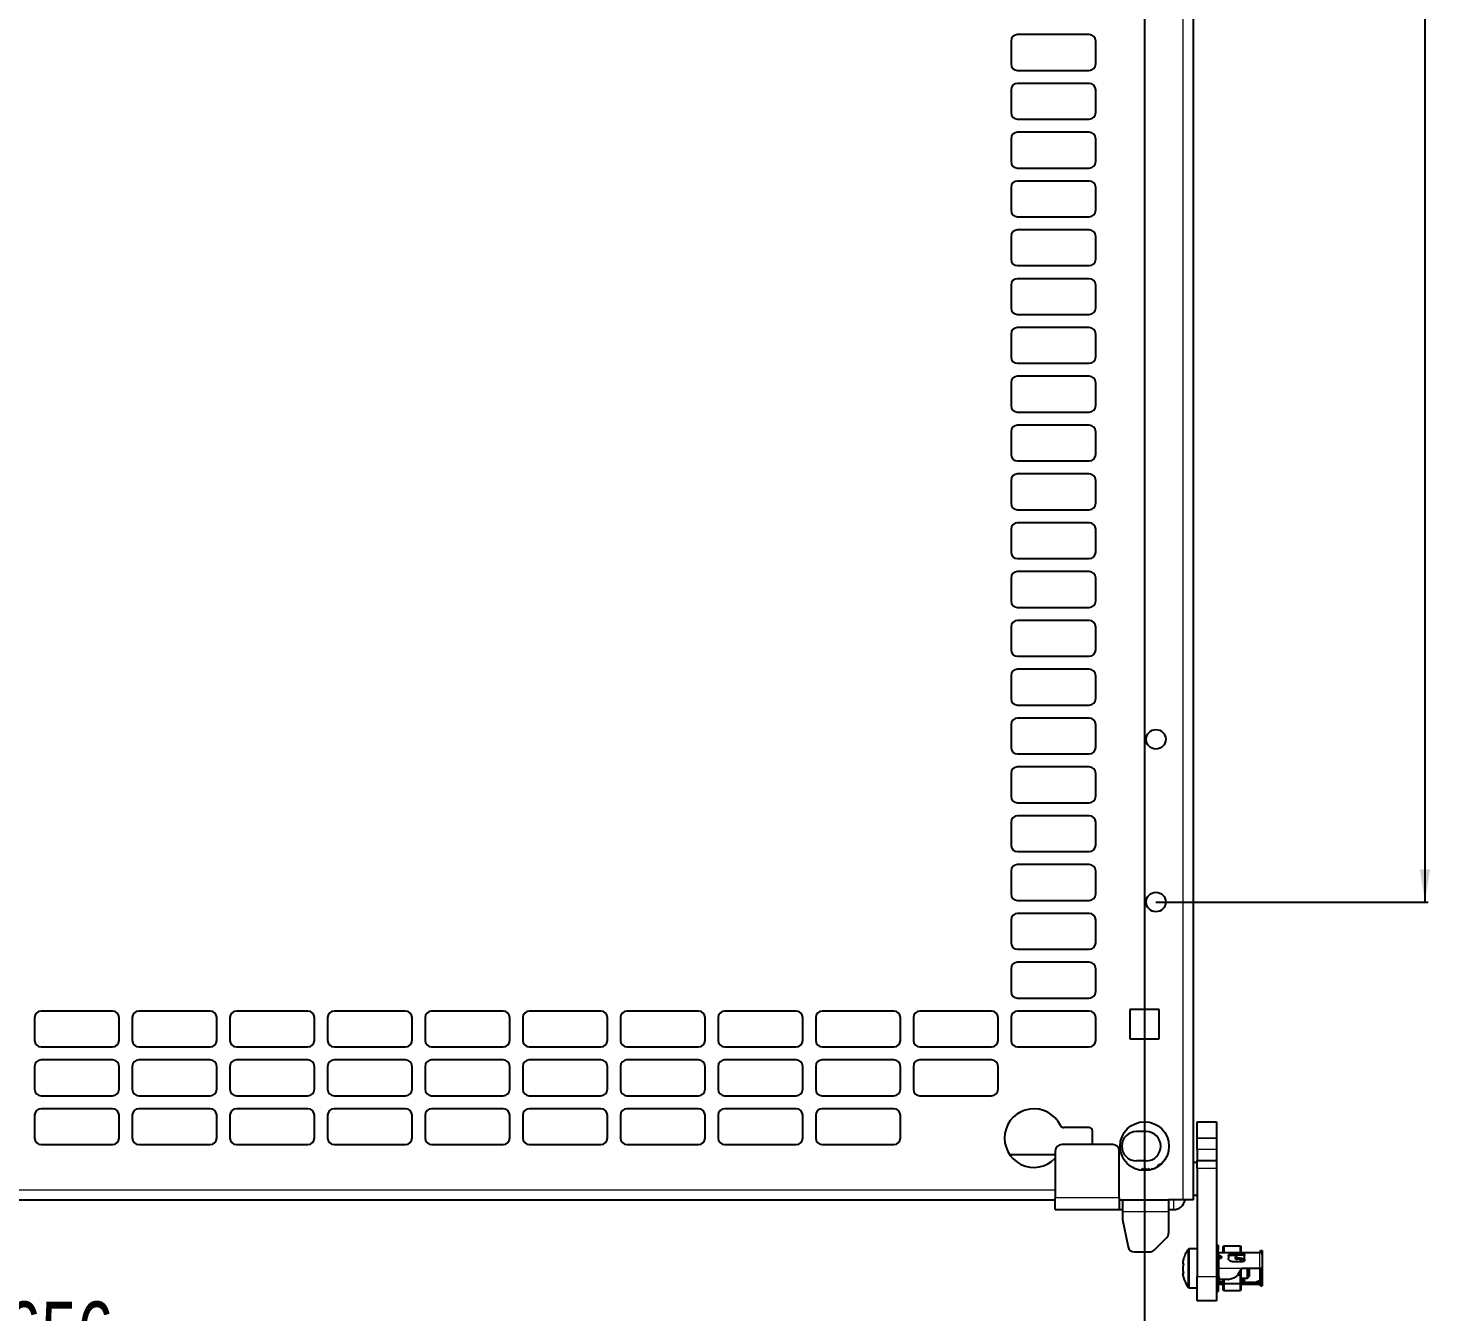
# Model space of a CAD drawing. Header units: millimetres. Extents: x -815 to 1037, y -273 to 1990.
# Drawn here: x -382.1 to 48.6, y -70.6 to 323.8 of the extents above; entities that cross this region are included whole.
import ezdxf

# ---------------------------------------------------------------- set-up
doc = ezdxf.new("R2010")
doc.units = ezdxf.units.MM
doc.layers.add('FORMAT', color=7, linetype='Continuous')
doc.styles.add('SLDTEXTSTYLE0', font='TXT', dxfattribs={"width": 0.75})
doc.dimstyles.new('SLDDIMSTYLE0', dxfattribs={"dimtxt": 20, "dimasz": 10, "dimexe": 0, "dimexo": 0.0625, "dimgap": 5, "dimtad": 2, "dimdec": 1, "dimrnd": 1e-09, "dimzin": 12, "dimdsep": 46, "dimtxsty": 'SLDTEXTSTYLE0', "dimsah": 1, "dimcen": 0.09, "dimadec": 0, "dimazin": 3, "dimtfac": 1, "dimtofl": 0, "dimtmove": 0, "dimatfit": 3, "dimfxl": 0, "dimfrac": 2, "dimtolj": 1, "dimtzin": 12, "dimarcsym": 0})

# ---------------------------------------------------------------- blocks, each defined once
blk = doc.blocks.new('_D_2')
at = {"layer": 'FORMAT'}
for p, q in [((-35.58, 1755.33), (48.06, 1755.33)), ((47.06, 1755.33), (47.06, 55.33)), ((-35.58, 55.33), (48.06, 55.33))]:
    blk.add_line(p, q, dxfattribs=at)
for points in [[(47.06, 1755.33), (45.53, 1745.33), (48.6, 1745.33)], [(47.06, 55.33), (48.6, 65.33), (45.53, 65.33)]]:
    blk.add_solid(points, dxfattribs=at)
at = {"layer": 'FORMAT', "insert": (21.28, 875.77), "char_height": 20, "attachment_point": 1, "rotation": 90, "style": 'SLDTEXTSTYLE0'}
blk.add_mtext('1700', dxfattribs=at)
blk = doc.blocks.new('_D_4')
at = {"layer": 'FORMAT'}
for p, q in [((-695.09, 905.32), (-695.09, -94.17)), ((-39.09, 905.32), (-39.09, -94.17)), ((-695.09, -93.17), (-39.09, -93.17))]:
    blk.add_line(p, q, dxfattribs=at)
for points in [[(-695.09, -93.17), (-685.09, -94.71), (-685.09, -91.64)], [(-39.09, -93.17), (-49.09, -91.64), (-49.09, -94.71)]]:
    blk.add_solid(points, dxfattribs=at)
at = {"layer": 'FORMAT', "insert": (-389.25, -67.39), "char_height": 20, "attachment_point": 1, "style": 'SLDTEXTSTYLE0'}
blk.add_mtext('656', dxfattribs=at)

msp = doc.modelspace()

# ---------------------------------------------------------------- linework, layer by layer
at = {"color": 8, "linetype": 'Continuous', "lineweight": 18}
for p, q in [((-27.19, -36.17), (-27.19, 1846.83)), ((-16.94, -17.17), (-22.94, -17.17)), ((-22.94, -17.18), (-16.94, -17.18)), ((-16.94, -20.71), (-22.94, -20.71)), ((-16.94, -26.56), (-22.94, -26.56)), ((-667.14, -33.08), (-66.54, -33.08)), ((-46.84, -35.57), (-66.54, -35.57)), ((-30.19, -36.17), (-30.19, -39.17)), ((-45.84, -39.77), (-31.69, -39.77)), ((-25.7, -62.95), (-25.7, -51.4)), ((-25.26, -63.17), (-25.26, -51.17)), ((-16.24, -52.32), (-16.24, -53.33)), ((-16.24, -54.22), (-16.24, -57.17)), ((-15.99, -53.72), (-15.99, -53.33)), ((-12.14, -52.78), (-12.14, -53.23)), ((-8.84, -53.23), (-8.84, -52.78)), ((-3.64, -57.17), (-3.64, -52.32)), ((-22.94, -59.67), (-16.94, -59.67)), ((-16.24, -57.17), (-9.24, -57.17)), ((-3.64, -61.12), (-3.64, -57.17)), ((-16.24, -60.63), (-16.24, -61.52))]:
    msp.add_line(p, q, dxfattribs=at)
at = {"color": 7, "linetype": 'Continuous', "lineweight": 25}
for p, q in [((-24.09, -36.17), (-24.09, 1846.83)), ((-80.09, 319.83), (-80.09, 312.83)), ((-56.09, 321.83), (-78.09, 321.83)), ((-54.09, 312.83), (-54.09, 319.83)), ((-78.09, 310.83), (-56.09, 310.83)), ((-56.09, 306.83), (-78.09, 306.83)), ((-80.09, 304.83), (-80.09, 297.83)), ((-54.09, 297.83), (-54.09, 304.83)), ((-78.09, 295.83), (-56.09, 295.83)), ((-80.09, 289.83), (-80.09, 282.83)), ((-56.09, 291.83), (-78.09, 291.83)), ((-54.09, 282.83), (-54.09, 289.83)), ((-78.09, 280.83), (-56.09, 280.83)), ((-56.09, 276.83), (-78.09, 276.83)), ((-80.09, 274.83), (-80.09, 267.83)), ((-54.09, 267.83), (-54.09, 274.83)), ((-78.09, 265.83), (-56.09, 265.83)), ((-80.09, 259.83), (-80.09, 252.83)), ((-56.09, 261.83), (-78.09, 261.83)), ((-54.09, 252.83), (-54.09, 259.83)), ((-78.09, 250.83), (-56.09, 250.83)), ((-56.09, 246.83), (-78.09, 246.83)), ((-80.09, 244.83), (-80.09, 237.83)), ((-54.09, 237.83), (-54.09, 244.83)), ((-78.09, 235.83), (-56.09, 235.83)), ((-80.09, 229.83), (-80.09, 222.83)), ((-56.09, 231.83), (-78.09, 231.83)), ((-54.09, 222.83), (-54.09, 229.83)), ((-78.09, 220.83), (-56.09, 220.83)), ((-56.09, 216.83), (-78.09, 216.83)), ((-80.09, 214.83), (-80.09, 207.83)), ((-54.09, 207.83), (-54.09, 214.83)), ((-78.09, 205.83), (-56.09, 205.83)), ((-80.09, 199.83), (-80.09, 192.83)), ((-56.09, 201.83), (-78.09, 201.83)), ((-54.09, 192.83), (-54.09, 199.83)), ((-78.09, 190.83), (-56.09, 190.83)), ((-56.09, 186.83), (-78.09, 186.83)), ((-80.09, 184.83), (-80.09, 177.83)), ((-54.09, 177.83), (-54.09, 184.83)), ((-78.09, 175.83), (-56.09, 175.83)), ((-80.09, 169.83), (-80.09, 162.83)), ((-56.09, 171.83), (-78.09, 171.83)), ((-54.09, 162.83), (-54.09, 169.83)), ((-78.09, 160.83), (-56.09, 160.83)), ((-56.09, 156.83), (-78.09, 156.83)), ((-80.09, 154.83), (-80.09, 147.83)), ((-54.09, 147.83), (-54.09, 154.83)), ((-78.09, 145.83), (-56.09, 145.83)), ((-80.09, 139.83), (-80.09, 132.83)), ((-56.09, 141.83), (-78.09, 141.83)), ((-54.09, 132.83), (-54.09, 139.83)), ((-78.09, 130.83), (-56.09, 130.83)), ((-56.09, 126.83), (-78.09, 126.83)), ((-80.09, 124.83), (-80.09, 117.83)), ((-54.09, 117.83), (-54.09, 124.83)), ((-78.09, 115.83), (-56.09, 115.83)), ((-80.09, 109.83), (-80.09, 102.83)), ((-56.09, 111.83), (-78.09, 111.83)), ((-54.09, 102.83), (-54.09, 109.83)), ((-78.09, 100.83), (-56.09, 100.83)), ((-80.09, 94.83), (-80.09, 87.83)), ((-56.09, 96.83), (-78.09, 96.83)), ((-54.09, 87.83), (-54.09, 94.83)), ((-78.09, 85.83), (-56.09, 85.83)), ((-80.09, 79.83), (-80.09, 72.83)), ((-56.09, 81.83), (-78.09, 81.83)), ((-54.09, 72.83), (-54.09, 79.83)), ((-78.09, 70.83), (-56.09, 70.83)), ((-80.09, 64.83), (-80.09, 57.83)), ((-56.09, 66.83), (-78.09, 66.83)), ((-54.09, 57.83), (-54.09, 64.83)), ((-78.09, 55.83), (-56.09, 55.83)), ((-56.09, 51.83), (-78.09, 51.83)), ((-80.09, 49.83), (-80.09, 42.83)), ((-54.09, 42.83), (-54.09, 49.83)), ((-78.09, 40.83), (-56.09, 40.83)), ((-80.09, 34.83), (-80.09, 27.83)), ((-56.09, 36.83), (-78.09, 36.83)), ((-54.09, 27.83), (-54.09, 34.83)), ((-356.09, 21.83), (-378.09, 21.83)), ((-326.09, 21.83), (-348.09, 21.83)), ((-296.09, 21.83), (-318.09, 21.83)), ((-266.09, 21.83), (-288.09, 21.83)), ((-236.09, 21.83), (-258.09, 21.83)), ((-206.09, 21.83), (-228.09, 21.83)), ((-176.09, 21.83), (-198.09, 21.83)), ((-146.09, 21.83), (-168.09, 21.83)), ((-116.09, 21.83), (-138.09, 21.83)), ((-86.09, 21.83), (-108.09, 21.83)), ((-78.09, 25.83), (-56.09, 25.83)), ((-56.09, 21.83), (-78.09, 21.83)), ((-43.59, 22.33), (-43.59, 13.33)), ((-34.59, 22.33), (-43.59, 22.33)), ((-34.59, 13.33), (-34.59, 22.33)), ((-380.09, 19.83), (-380.09, 12.83)), ((-354.09, 12.83), (-354.09, 19.83)), ((-350.09, 19.83), (-350.09, 12.83)), ((-324.09, 12.83), (-324.09, 19.83)), ((-320.09, 19.83), (-320.09, 12.83)), ((-294.09, 12.83), (-294.09, 19.83)), ((-290.09, 19.83), (-290.09, 12.83)), ((-264.09, 12.83), (-264.09, 19.83)), ((-260.09, 19.83), (-260.09, 12.83)), ((-234.09, 12.83), (-234.09, 19.83)), ((-230.09, 19.83), (-230.09, 12.83)), ((-204.09, 12.83), (-204.09, 19.83)), ((-200.09, 19.83), (-200.09, 12.83)), ((-174.09, 12.83), (-174.09, 19.83)), ((-170.09, 19.83), (-170.09, 12.83)), ((-144.09, 12.83), (-144.09, 19.83)), ((-140.09, 19.83), (-140.09, 12.83)), ((-114.09, 12.83), (-114.09, 19.83)), ((-110.09, 19.83), (-110.09, 12.83)), ((-84.09, 12.83), (-84.09, 19.83)), ((-80.09, 19.83), (-80.09, 12.83)), ((-54.09, 12.83), (-54.09, 19.83)), ((-43.59, 13.33), (-34.59, 13.33)), ((-378.09, 10.83), (-356.09, 10.83)), ((-348.09, 10.83), (-326.09, 10.83)), ((-318.09, 10.83), (-296.09, 10.83)), ((-288.09, 10.83), (-266.09, 10.83)), ((-258.09, 10.83), (-236.09, 10.83)), ((-228.09, 10.83), (-206.09, 10.83)), ((-198.09, 10.83), (-176.09, 10.83)), ((-168.09, 10.83), (-146.09, 10.83)), ((-138.09, 10.83), (-116.09, 10.83)), ((-108.09, 10.83), (-86.09, 10.83)), ((-78.09, 10.83), (-56.09, 10.83)), ((-380.09, 4.83), (-380.09, -2.17)), ((-356.09, 6.83), (-378.09, 6.83)), ((-354.09, -2.17), (-354.09, 4.83)), ((-350.09, 4.83), (-350.09, -2.17)), ((-326.09, 6.83), (-348.09, 6.83)), ((-324.09, -2.17), (-324.09, 4.83)), ((-320.09, 4.83), (-320.09, -2.17)), ((-296.09, 6.83), (-318.09, 6.83)), ((-294.09, -2.17), (-294.09, 4.83)), ((-290.09, 4.83), (-290.09, -2.17)), ((-266.09, 6.83), (-288.09, 6.83)), ((-264.09, -2.17), (-264.09, 4.83)), ((-260.09, 4.83), (-260.09, -2.17)), ((-236.09, 6.83), (-258.09, 6.83)), ((-234.09, -2.17), (-234.09, 4.83)), ((-230.09, 4.83), (-230.09, -2.17)), ((-206.09, 6.83), (-228.09, 6.83)), ((-204.09, -2.17), (-204.09, 4.83)), ((-200.09, 4.83), (-200.09, -2.17)), ((-176.09, 6.83), (-198.09, 6.83)), ((-174.09, -2.17), (-174.09, 4.83)), ((-170.09, 4.83), (-170.09, -2.17)), ((-146.09, 6.83), (-168.09, 6.83)), ((-144.09, -2.17), (-144.09, 4.83)), ((-140.09, 4.83), (-140.09, -2.17)), ((-116.09, 6.83), (-138.09, 6.83)), ((-114.09, -2.17), (-114.09, 4.83)), ((-110.09, 4.83), (-110.09, -2.17)), ((-86.09, 6.83), (-108.09, 6.83)), ((-84.09, -2.17), (-84.09, 4.83)), ((-378.09, -4.17), (-356.09, -4.17)), ((-348.09, -4.17), (-326.09, -4.17)), ((-318.09, -4.17), (-296.09, -4.17)), ((-288.09, -4.17), (-266.09, -4.17)), ((-258.09, -4.17), (-236.09, -4.17)), ((-228.09, -4.17), (-206.09, -4.17)), ((-198.09, -4.17), (-176.09, -4.17)), ((-168.09, -4.17), (-146.09, -4.17)), ((-138.09, -4.17), (-116.09, -4.17)), ((-108.09, -4.17), (-86.09, -4.17)), ((-356.09, -8.17), (-378.09, -8.17)), ((-326.09, -8.17), (-348.09, -8.17)), ((-296.09, -8.17), (-318.09, -8.17)), ((-266.09, -8.17), (-288.09, -8.17)), ((-236.09, -8.17), (-258.09, -8.17)), ((-206.09, -8.17), (-228.09, -8.17)), ((-176.09, -8.17), (-198.09, -8.17)), ((-146.09, -8.17), (-168.09, -8.17)), ((-116.09, -8.17), (-138.09, -8.17)), ((-380.09, -10.17), (-380.09, -17.17)), ((-354.09, -17.17), (-354.09, -10.17)), ((-350.09, -10.17), (-350.09, -17.17)), ((-324.09, -17.17), (-324.09, -10.17)), ((-320.09, -10.17), (-320.09, -17.17)), ((-294.09, -17.17), (-294.09, -10.17)), ((-290.09, -10.17), (-290.09, -17.17)), ((-264.09, -17.17), (-264.09, -10.17)), ((-260.09, -10.17), (-260.09, -17.17)), ((-234.09, -17.17), (-234.09, -10.17)), ((-230.09, -10.17), (-230.09, -17.17)), ((-204.09, -17.17), (-204.09, -10.17)), ((-200.09, -10.17), (-200.09, -17.17)), ((-174.09, -17.17), (-174.09, -10.17)), ((-170.09, -10.17), (-170.09, -17.17)), ((-144.09, -17.17), (-144.09, -10.17)), ((-140.09, -10.17), (-140.09, -17.17)), ((-114.09, -17.17), (-114.09, -10.17)), ((-22.94, -12.17), (-16.94, -12.17)), ((-22.94, -17.17), (-22.94, -12.17)), ((-16.94, -12.17), (-16.94, -17.17)), ((-56.09, -13.93), (-64.03, -13.93)), ((-55.09, -19.17), (-55.09, -14.93)), ((-38.59, -15.17), (-41.59, -15.17)), ((-22.94, -17.17), (-22.94, -17.18)), ((-22.94, -20.71), (-22.94, -17.18)), ((-16.94, -17.17), (-16.94, -17.18)), ((-16.94, -17.18), (-16.94, -20.71)), ((-378.09, -19.17), (-356.09, -19.17)), ((-348.09, -19.17), (-326.09, -19.17)), ((-318.09, -19.17), (-296.09, -19.17)), ((-288.09, -19.17), (-266.09, -19.17)), ((-258.09, -19.17), (-236.09, -19.17)), ((-228.09, -19.17), (-206.09, -19.17)), ((-198.09, -19.17), (-176.09, -19.17)), ((-168.09, -19.17), (-146.09, -19.17)), ((-138.09, -19.17), (-116.09, -19.17)), ((-66.54, -21.17), (-66.54, -35.57)), ((-48.84, -19.17), (-64.54, -19.17)), ((-46.84, -35.57), (-46.84, -21.17)), ((-22.94, -20.71), (-22.94, -24.06)), ((-16.94, -20.71), (-16.94, -24.06)), ((-80.57, -22.18), (-66.54, -22.18)), ((-38.59, -24.17), (-41.59, -24.17)), ((-34.22, -25.17), (-35.09, -25.67)), ((-35.09, -25.67), (-35.09, -26.02)), ((-33.99, -25.17), (-34.22, -25.17)), ((-34.22, -25.17), (-34.22, -25.38)), ((-22.94, -24.67), (-24.09, -24.67)), ((-22.94, -24.06), (-16.94, -24.06)), ((-22.94, -26.56), (-22.94, -24.06)), ((-16.94, -24.06), (-16.94, -26.56)), ((-39.84, -26.67), (-40.09, -26.92)), ((-40.09, -26.92), (-40.09, -27.11)), ((-39.72, -26.67), (-39.84, -26.67)), ((-39.84, -26.67), (-39.84, -27.14)), ((-39.37, -27.17), (-39.72, -26.67)), ((-39.72, -26.67), (-39.72, -27.15)), ((-38.86, -26.67), (-39.21, -27.17)), ((-38.72, -26.67), (-38.86, -26.67)), ((-38.86, -26.67), (-38.86, -27.17)), ((-38.39, -27.14), (-38.72, -26.67)), ((-38.72, -26.67), (-38.72, -27.17)), ((-37.86, -26.67), (-38.17, -27.12)), ((-37.72, -26.67), (-37.86, -26.67)), ((-37.86, -26.67), (-37.86, -27.07)), ((-37.49, -27), (-37.72, -26.67)), ((-37.72, -26.67), (-37.72, -27.05)), ((-36.86, -26.67), (-37, -26.88)), ((-36.72, -26.67), (-36.86, -26.67)), ((-36.86, -26.67), (-36.86, -26.83)), ((-36.65, -26.77), (-36.72, -26.67)), ((-36.72, -26.67), (-36.72, -26.79)), ((-22.94, -26.56), (-22.94, -59.67)), ((-16.94, -26.56), (-16.94, -59.67)), ((-667.14, -36.18), (-66.54, -36.18)), ((-66.54, -39.17), (-66.54, -35.57)), ((-46.84, -35.57), (-46.84, -39.17)), ((-46.84, -36.17), (-45.84, -36.17)), ((-45.84, -36.17), (-45.84, -39.77)), ((-45.84, -36.17), (-31.69, -36.17)), ((-27.19, -36.17), (-31.69, -36.17)), ((-31.69, -36.17), (-31.69, -39.77)), ((-24.09, -36.17), (-27.19, -36.17)), ((-24.09, -34.67), (-22.94, -34.67)), ((-66.54, -39.17), (-46.84, -39.17)), ((-46.84, -39.17), (-45.84, -39.17)), ((-45.84, -39.77), (-45.84, -42.17)), ((-45.84, -42.17), (-44.16, -50.57)), ((-31.69, -39.17), (-30.19, -39.17)), ((-31.69, -39.77), (-31.69, -46.35)), ((-36.1, -51.59), (-32.27, -47.76)), ((-22.94, -51.17), (-25.26, -51.17)), ((-16.44, -50.07), (-16.94, -50.07)), ((-16.94, -51.54), (-16.44, -51.54)), ((-16.44, -50.07), (-16.44, -51.54)), ((-16.44, -52.85), (-16.44, -51.54)), ((-14.94, -50.46), (-14.74, -50.33)), ((-14.94, -52.32), (-14.94, -50.46)), ((-14.74, -50.33), (-14.74, -52.32)), ((-14.74, -50.33), (-9.65, -50.33)), ((-9.65, -52.32), (-9.65, -50.33)), ((-9.65, -50.33), (-9.54, -50.56)), ((-9.54, -50.56), (-9.54, -52.32)), ((-42.2, -52.17), (-37.51, -52.17)), ((-16.94, -52.85), (-16.44, -52.85)), ((-16.44, -52.85), (-16.44, -57.17)), ((-16.14, -54.17), (-16.39, -54.17)), ((-16.24, -52.32), (-5.64, -52.32)), ((-15.99, -53.33), (-16.24, -53.33)), ((-15.99, -53.72), (-16.24, -53.72)), ((-15.99, -54.22), (-16.24, -54.22)), ((-16.14, -54.22), (-16.14, -53.72)), ((-15.44, -53.69), (-15.44, -53.8)), ((-13.34, -53.42), (-13.34, -54.1)), ((-12.14, -52.78), (-8.84, -52.78)), ((-10.42, -53.23), (-12.14, -53.23)), ((-12.14, -55.12), (-8.84, -55.12)), ((-11.26, -53.98), (-11.26, -53.95)), ((-11.22, -54.12), (-10.99, -54.41)), ((-9.65, -55.12), (-9.65, -54.35)), ((-9.54, -54.4), (-9.54, -55.12)), ((-8.34, -53.01), (-8.34, -53.23)), ((-8.34, -54.36), (-8.34, -53.23)), ((-8.34, -54.36), (-8.34, -54.68)), ((-5.64, -52.32), (-3.64, -52.32)), ((-3.44, -51.74), (-2.94, -51.74)), ((-3.44, -52.35), (-3.44, -51.74)), ((-2.94, -51.74), (-2.94, -53.02)), ((-2.94, -53.02), (-2.94, -57.17)), ((-27.15, -58.7), (-27.29, -58.7)), ((-22.94, -67.17), (-22.94, -59.67)), ((-16.44, -57.17), (-16.94, -57.17)), ((-16.94, -58.48), (-16.44, -58.48)), ((-16.44, -59.01), (-16.94, -59.01)), ((-16.94, -59.67), (-16.94, -67.17)), ((-16.44, -57.17), (-16.24, -57.17)), ((-16.44, -58.48), (-16.44, -59.01)), ((-16.44, -58.62), (-16.24, -58.63)), ((-16.44, -59.01), (-16.44, -64.27)), ((-16.44, -60.17), (-16.19, -60.17)), ((-16.24, -59.92), (-16.24, -57.17)), ((-10.39, -59.17), (-9.24, -57.17)), ((-10.39, -59.17), (-9.65, -59.17)), ((-9.65, -59.17), (-9.65, -57.89)), ((-9.65, -61.87), (-9.65, -59.17)), ((-9.54, -59.17), (-9.65, -59.17)), ((-9.54, -57.69), (-9.54, -59.17)), ((-9.54, -59.17), (-9.54, -61.84)), ((-9.54, -60.17), (-7.44, -60.17)), ((-9.24, -57.17), (-3.64, -57.17)), ((-8.34, -60.72), (-8.34, -60.17)), ((-7.44, -57.31), (-7.44, -57.17)), ((-7.44, -60.17), (-7.44, -57.31)), ((-7.44, -60.17), (-6.94, -59.67)), ((-6.94, -57.17), (-6.94, -59.67)), ((-3.64, -57.17), (-2.94, -57.17)), ((-3.44, -57.3), (-3.44, -57.17)), ((-3.44, -57.3), (-2.94, -57.3)), ((-3.44, -59), (-3.44, -57.3)), ((-3.44, -59), (-2.94, -59)), ((-3.44, -62.61), (-3.44, -59)), ((-2.94, -57.17), (-2.94, -57.3)), ((-2.94, -57.3), (-2.94, -59)), ((-2.94, -59), (-2.94, -62.61)), ((-25.26, -63.17), (-22.94, -63.17)), ((-16.94, -64.27), (-16.44, -64.27)), ((-16.14, -60.63), (-16.24, -60.63)), ((-14.94, -61.52), (-16.24, -61.52)), ((-16.24, -62.02), (-14.94, -62.02)), ((-16.14, -61.32), (-16.14, -60.3)), ((-16.14, -61.32), (-14.94, -61.32)), ((-13.34, -60.67), (-15.49, -60.67)), ((-14.94, -61.85), (-14.94, -60.67)), ((-14.94, -63.89), (-14.94, -61.85)), ((-14.74, -61.87), (-14.94, -61.85)), ((-14.74, -64.02), (-14.94, -63.89)), ((-14.74, -60.67), (-14.74, -61.87)), ((-14.74, -61.87), (-14.74, -64.02)), ((-14.74, -61.87), (-9.65, -61.87)), ((-14.74, -64.02), (-9.65, -64.02)), ((-9.54, -61.84), (-9.65, -61.87)), ((-9.65, -64.02), (-9.65, -61.87)), ((-9.54, -63.79), (-9.65, -64.02)), ((-8.34, -60.72), (-9.54, -60.83)), ((-8.84, -61.12), (-9.54, -61.12)), ((-5.64, -61.52), (-9.54, -61.52)), ((-9.54, -61.84), (-9.54, -63.79)), ((-9.54, -62.02), (-5.64, -62.02)), ((-8.34, -60.88), (-8.34, -60.72)), ((-5.64, -61.52), (-5.64, -62.02)), ((-5.64, -62.02), (-3.64, -62.02)), ((-4.14, -61.12), (-4.14, -61.57)), ((-3.64, -61.12), (-4.14, -61.12)), ((-4.14, -61.57), (-3.64, -61.57)), ((-3.64, -61.57), (-3.64, -61.12)), ((-3.44, -62.61), (-2.94, -62.61)), ((-16.94, -67.17), (-22.94, -67.17))]:
    msp.add_line(p, q, dxfattribs=at)
at = {"color": 7, "linetype": 'Continuous', "lineweight": 25, "flags": 128}
for points in [[(-27.17, -54.49), (-27.24, -54.74), (-27.35, -55.26)], [(-16.44, -53.7), (-16.37, -53.71), (-16.24, -53.72)], [(-16.44, -54.1), (-16.43, -54.12), (-16.42, -54.15), (-16.4, -54.17), (-16.38, -54.19), (-16.35, -54.2), (-16.31, -54.21), (-16.28, -54.22), (-16.24, -54.22)], [(-16.14, -54.05), (-16.18, -54.14), (-16.19, -54.17)], [(-27.35, -59.09), (-27.24, -59.6), (-27.13, -60)], [(-16.44, -60.65), (-16.37, -60.64), (-16.24, -60.63)], [(-16.44, -61.55), (-16.37, -61.54), (-16.24, -61.52)], [(-3.64, -62.02), (-3.5, -62.01), (-3.44, -61.99)]]:
    msp.add_lwpolyline(points, dxfattribs=at)
at = {"color": 7, "linetype": 'Continuous', "lineweight": 25}
for centre, radius in [((-35.59, 105.33), 3), ((-35.59, 55.33), 3), ((-39.09, -19.67), 7.5)]:
    msp.add_circle(centre, radius, dxfattribs=at)
for centre, radius, start, end in [((-78.09, 319.83), 2, 90, 180), ((-56.09, 319.83), 2, 0, 90), ((-78.09, 312.83), 2, 180, 270), ((-56.09, 312.83), 2, 270, 0), ((-78.09, 304.83), 2, 90, 180), ((-56.09, 304.83), 2, 0, 90), ((-78.09, 297.83), 2, 180, 270), ((-56.09, 297.83), 2, 270, 0), ((-78.09, 289.83), 2, 90, 180), ((-56.09, 289.83), 2, 0, 90), ((-78.09, 282.83), 2, 180, 270), ((-56.09, 282.83), 2, 270, 0), ((-78.09, 274.83), 2, 90, 180), ((-56.09, 274.83), 2, 0, 90), ((-78.09, 267.83), 2, 180, 270), ((-56.09, 267.83), 2, 270, 0), ((-78.09, 259.83), 2, 90, 180), ((-56.09, 259.83), 2, 0, 90), ((-78.09, 252.83), 2, 180, 270), ((-56.09, 252.83), 2, 270, 0), ((-78.09, 244.83), 2, 90, 180), ((-56.09, 244.83), 2, 0, 90), ((-78.09, 237.83), 2, 180, 270), ((-56.09, 237.83), 2, 270, 0), ((-78.09, 229.83), 2, 90, 180), ((-56.09, 229.83), 2, 0, 90), ((-78.09, 222.83), 2, 180, 270), ((-56.09, 222.83), 2, 270, 0), ((-78.09, 214.83), 2, 90, 180), ((-56.09, 214.83), 2, 0, 90), ((-78.09, 207.83), 2, 180, 270), ((-56.09, 207.83), 2, 270, 0), ((-78.09, 199.83), 2, 90, 180), ((-56.09, 199.83), 2, 0, 90), ((-78.09, 192.83), 2, 180, 270), ((-56.09, 192.83), 2, 270, 0), ((-78.09, 184.83), 2, 90, 180), ((-56.09, 184.83), 2, 0, 90), ((-78.09, 177.83), 2, 180, 270), ((-56.09, 177.83), 2, 270, 0), ((-78.09, 169.83), 2, 90, 180), ((-56.09, 169.83), 2, 0, 90), ((-78.09, 162.83), 2, 180, 270), ((-56.09, 162.83), 2, 270, 0), ((-78.09, 154.83), 2, 90, 180), ((-56.09, 154.83), 2, 0, 90), ((-78.09, 147.83), 2, 180, 270), ((-56.09, 147.83), 2, 270, 0), ((-78.09, 139.83), 2, 90, 180), ((-56.09, 139.83), 2, 0, 90), ((-78.09, 132.83), 2, 180, 270), ((-56.09, 132.83), 2, 270, 0), ((-78.09, 124.83), 2, 90, 180), ((-56.09, 124.83), 2, 0, 90), ((-78.09, 117.83), 2, 180, 270), ((-56.09, 117.83), 2, 270, 0), ((-78.09, 109.83), 2, 90, 180), ((-56.09, 109.83), 2, 0, 90), ((-78.09, 102.83), 2, 180, 270), ((-56.09, 102.83), 2, 270, 0), ((-78.09, 94.83), 2, 90, 180), ((-56.09, 94.83), 2, 0, 90), ((-78.09, 87.83), 2, 180, 270), ((-56.09, 87.83), 2, 270, 0), ((-78.09, 79.83), 2, 90, 180), ((-56.09, 79.83), 2, 0, 90), ((-78.09, 72.83), 2, 180, 270), ((-56.09, 72.83), 2, 270, 0), ((-78.09, 64.83), 2, 90, 180), ((-56.09, 64.83), 2, 0, 90), ((-78.09, 57.83), 2, 180, 270), ((-56.09, 57.83), 2, 270, 0), ((-78.09, 49.83), 2, 90, 180), ((-56.09, 49.83), 2, 0, 90), ((-78.09, 42.83), 2, 180, 270), ((-56.09, 42.83), 2, 270, 0), ((-78.09, 34.83), 2, 90, 180), ((-56.09, 34.83), 2, 0, 90), ((-78.09, 27.83), 2, 180, 270), ((-56.09, 27.83), 2, 270, 0), ((-378.09, 19.83), 2, 90, 180), ((-356.09, 19.83), 2, 0, 90), ((-348.09, 19.83), 2, 90, 180), ((-326.09, 19.83), 2, 0, 90), ((-318.09, 19.83), 2, 90, 180), ((-296.09, 19.83), 2, 0, 90), ((-288.09, 19.83), 2, 90, 180), ((-266.09, 19.83), 2, 0, 90), ((-258.09, 19.83), 2, 90, 180), ((-236.09, 19.83), 2, 0, 90), ((-228.09, 19.83), 2, 90, 180), ((-206.09, 19.83), 2, 0, 90), ((-198.09, 19.83), 2, 90, 180), ((-176.09, 19.83), 2, 0, 90), ((-168.09, 19.83), 2, 90, 180), ((-146.09, 19.83), 2, 0, 90), ((-138.09, 19.83), 2, 90, 180), ((-116.09, 19.83), 2, 0, 90), ((-108.09, 19.83), 2, 90, 180), ((-86.09, 19.83), 2, 0, 90), ((-78.09, 19.83), 2, 90, 180), ((-56.09, 19.83), 2, 0, 90), ((-378.09, 12.83), 2, 180, 270), ((-356.09, 12.83), 2, 270, 0), ((-348.09, 12.83), 2, 180, 270), ((-326.09, 12.83), 2, 270, 0), ((-318.09, 12.83), 2, 180, 270), ((-296.09, 12.83), 2, 270, 0), ((-288.09, 12.83), 2, 180, 270), ((-266.09, 12.83), 2, 270, 0), ((-258.09, 12.83), 2, 180, 270), ((-236.09, 12.83), 2, 270, 0), ((-228.09, 12.83), 2, 180, 270), ((-206.09, 12.83), 2, 270, 0), ((-198.09, 12.83), 2, 180, 270), ((-176.09, 12.83), 2, 270, 0), ((-168.09, 12.83), 2, 180, 270), ((-146.09, 12.83), 2, 270, 0), ((-138.09, 12.83), 2, 180, 270), ((-116.09, 12.83), 2, 270, 0), ((-108.09, 12.83), 2, 180, 270), ((-86.09, 12.83), 2, 270, 0), ((-78.09, 12.83), 2, 180, 270), ((-56.09, 12.83), 2, 270, 0), ((-378.09, 4.83), 2, 90, 180), ((-356.09, 4.83), 2, 0, 90), ((-348.09, 4.83), 2, 90, 180), ((-326.09, 4.83), 2, 0, 90), ((-318.09, 4.83), 2, 90, 180), ((-296.09, 4.83), 2, 0, 90), ((-288.09, 4.83), 2, 90, 180), ((-266.09, 4.83), 2, 0, 90), ((-258.09, 4.83), 2, 90, 180), ((-236.09, 4.83), 2, 0, 90), ((-228.09, 4.83), 2, 90, 180), ((-206.09, 4.83), 2, 0, 90), ((-198.09, 4.83), 2, 90, 180), ((-176.09, 4.83), 2, 0, 90), ((-168.09, 4.83), 2, 90, 180), ((-146.09, 4.83), 2, 0, 90), ((-138.09, 4.83), 2, 90, 180), ((-116.09, 4.83), 2, 0, 90), ((-108.09, 4.83), 2, 90, 180), ((-86.09, 4.83), 2, 0, 90), ((-378.09, -2.17), 2, 180, 270), ((-356.09, -2.17), 2, 270, 0), ((-348.09, -2.17), 2, 180, 270), ((-326.09, -2.17), 2, 270, 0), ((-318.09, -2.17), 2, 180, 270), ((-296.09, -2.17), 2, 270, 0), ((-288.09, -2.17), 2, 180, 270), ((-266.09, -2.17), 2, 270, 0), ((-258.09, -2.17), 2, 180, 270), ((-236.09, -2.17), 2, 270, 0), ((-228.09, -2.17), 2, 180, 270), ((-206.09, -2.17), 2, 270, 0), ((-198.09, -2.17), 2, 180, 270), ((-176.09, -2.17), 2, 270, 0), ((-168.09, -2.17), 2, 180, 270), ((-146.09, -2.17), 2, 270, 0), ((-138.09, -2.17), 2, 180, 270), ((-116.09, -2.17), 2, 270, 0), ((-108.09, -2.17), 2, 180, 270), ((-86.09, -2.17), 2, 270, 0), ((-378.09, -10.17), 2, 90, 180), ((-356.09, -10.17), 2, 0, 90), ((-348.09, -10.17), 2, 90, 180), ((-326.09, -10.17), 2, 0, 90), ((-318.09, -10.17), 2, 90, 180), ((-296.09, -10.17), 2, 0, 90), ((-288.09, -10.17), 2, 90, 180), ((-266.09, -10.17), 2, 0, 90), ((-258.09, -10.17), 2, 90, 180), ((-236.09, -10.17), 2, 0, 90), ((-228.09, -10.17), 2, 90, 180), ((-206.09, -10.17), 2, 0, 90), ((-198.09, -10.17), 2, 90, 180), ((-176.09, -10.17), 2, 0, 90), ((-168.09, -10.17), 2, 90, 180), ((-146.09, -10.17), 2, 0, 90), ((-138.09, -10.17), 2, 90, 180), ((-116.09, -10.17), 2, 0, 90), ((-73.09, -17.18), 9, 25.1507, 316.7004), ((-378.09, -17.17), 2, 180, 270), ((-356.09, -17.17), 2, 270, 0), ((-348.09, -17.17), 2, 180, 270), ((-326.09, -17.17), 2, 270, 0), ((-318.09, -17.17), 2, 180, 270), ((-296.09, -17.17), 2, 270, 0), ((-288.09, -17.17), 2, 180, 270), ((-266.09, -17.17), 2, 270, 0), ((-258.09, -17.17), 2, 180, 270), ((-236.09, -17.17), 2, 270, 0), ((-228.09, -17.17), 2, 180, 270), ((-206.09, -17.17), 2, 270, 0), ((-198.09, -17.17), 2, 180, 270), ((-176.09, -17.17), 2, 270, 0), ((-168.09, -17.17), 2, 180, 270), ((-146.09, -17.17), 2, 270, 0), ((-138.09, -17.17), 2, 180, 270), ((-116.09, -17.17), 2, 270, 0), ((-64.03, -12.93), 1, 205.1507, 270), ((-56.09, -14.93), 1, 0, 90), ((-41.59, -19.67), 4.5, 90, 270), ((-38.59, -19.67), 4.5, 270, 90), ((-64.54, -21.17), 2, 90, 180), ((-48.84, -21.17), 2, 0, 90), ((-30.19, -35.57), 3.6, 270, 350.4059), ((-33.69, -46.35), 2, 315, 360), ((-42.2, -50.17), 2, 191.3099, 270), ((-37.51, -50.17), 2, 270, 315), ((-17.54, -57.17), 10, 144.7485, 164.4243), ((-25.26, -51.71), 0.54, 90, 144.7485), ((-16.24, -52.12), 0.2, 180, 270), ((-16.25, -53.14), 0.183, 187.3339, 275.8124), ((-3.64, -53.02), 0.7, 360, 90), ((-17.54, -57.17), 10, 196.3891, 215.2515), ((-16.34, -60.26), 0.0996, 125.5332, 176.0721), ((-15.49, -59.92), 0.75, 180, 270), ((-25.26, -62.63), 0.54, 215.2515, 270), ((-16.24, -62.22), 0.2, 90, 180), ((-13.34, -59.92), 0.75, 270, 285.0484), ((-3.64, -61.32), 0.2, 270, 360)]:
    msp.add_arc(centre, radius, start, end, dxfattribs=at)
for points, knots in [([(-27.17, -54.49), (-27.16, -54.46), (-27.15, -54.42), (-27.14, -54.39), (-27.14, -54.38), (-27.14, -54.38), (-27.14, -54.39), (-27.15, -54.43), (-27.21, -54.64), (-27.3, -55.03), (-27.36, -55.48), (-27.36, -55.73), (-27.3, -55.8), (-27.22, -55.8), (-27.17, -55.81), (-27.14, -55.83), (-27.14, -55.87), (-27.14, -55.89), (-27.14, -55.91), (-27.15, -55.97), (-27.19, -56.14), (-27.27, -56.43), (-27.34, -56.82), (-27.37, -57.23), (-27.34, -57.73), (-27.26, -58.13), (-27.18, -58.45), (-27.15, -58.58), (-27.14, -58.64), (-27.14, -58.67), (-27.14, -58.7), (-27.14, -58.72), (-27.16, -58.74), (-27.24, -58.73), (-27.32, -58.67), (-27.37, -58.77), (-27.35, -59.07), (-27.28, -59.44), (-27.2, -59.73), (-27.18, -59.84), (-27.16, -59.91), (-27.14, -59.95), (-27.14, -59.97), (-27.14, -59.97), (-27.14, -59.97)], [0, 0, 0, 0, 0.010728, 0.015224, 0.018112, 0.020571, 0.023024, 0.027377, 0.040819, 0.103498, 0.166695, 0.204011, 0.256335, 0.314494, 0.327735, 0.341099, 0.344105, 0.346621, 0.34914, 0.352978, 0.363553, 0.410702, 0.470972, 0.507237, 0.543762, 0.627026, 0.651816, 0.664256, 0.66927, 0.671997, 0.674747, 0.677852, 0.683424, 0.704689, 0.788652, 0.828321, 0.868497, 0.946466, 0.965714, 0.977954, 0.986009, 0.994111, 0.997345, 1, 1, 1, 1]), ([(-27.35, -55.26), (-27.36, -55.29), (-27.36, -55.33), (-27.36, -55.32), (-27.36, -55.31)], [0, 0, 0, 0, 0.65651, 1, 1, 1, 1]), ([(-15.99, -53.33), (-15.92, -53.33), (-15.8, -53.34), (-15.64, -53.4), (-15.51, -53.48), (-15.45, -53.59), (-15.44, -53.66), (-15.44, -53.69)], [0, 0, 0, 0, 0.2143929, 0.4287887, 0.6430611, 0.8568545, 1, 1, 1, 1]), ([(-15.48, -53.95), (-15.5, -53.92), (-15.55, -53.84), (-15.69, -53.77), (-15.84, -53.73), (-15.94, -53.72), (-15.99, -53.72)], [0, 0, 0, 0, 0.252501, 0.5315678, 0.8111426, 1, 1, 1, 1]), ([(-15.44, -53.8), (-15.44, -53.85), (-15.45, -53.94), (-15.55, -54.06), (-15.69, -54.16), (-15.84, -54.21), (-15.94, -54.22), (-15.99, -54.22)], [0, 0, 0, 0, 0.214305, 0.42865, 0.642279, 0.856223, 1, 1, 1, 1]), ([(-13.34, -53.42), (-13.32, -53.34), (-13.3, -53.17), (-13.1, -52.98), (-12.8, -52.85), (-12.46, -52.79), (-12.23, -52.78), (-12.14, -52.78)], [0, 0, 0, 0, 0.212833, 0.42585, 0.635542, 0.846587, 1, 1, 1, 1]), ([(-12.14, -53.23), (-12.27, -53.24), (-12.54, -53.25), (-12.9, -53.34), (-13.17, -53.49), (-13.31, -53.68), (-13.33, -53.83), (-13.34, -53.89)], [0, 0, 0, 0, 0.212875, 0.425767, 0.637937, 0.847353, 1, 1, 1, 1]), ([(-12.14, -55.12), (-12.27, -55.11), (-12.54, -55.09), (-12.9, -54.9), (-13.17, -54.64), (-13.32, -54.35), (-13.33, -54.17), (-13.34, -54.1)], [0, 0, 0, 0, 0.213238, 0.42649, 0.63916, 0.849598, 1, 1, 1, 1]), ([(-10.86, -53.44), (-10.91, -53.47), (-11.01, -53.52), (-11.13, -53.64), (-11.22, -53.77), (-11.26, -53.88), (-11.26, -53.94), (-11.26, -53.95)], [0, 0, 0, 0, 0.225867, 0.451734, 0.677598, 0.903479, 1, 1, 1, 1]), ([(-11.26, -53.98), (-11.26, -54.02), (-11.25, -54.1), (-11.17, -54.17), (-11.06, -54.21), (-10.95, -54.2), (-10.88, -54.18), (-10.86, -54.18)], [0, 0, 0, 0, 0.225883, 0.451767, 0.67765, 0.903524, 1, 1, 1, 1]), ([(-10.98, -54.41), (-10.97, -54.42), (-10.96, -54.44), (-10.95, -54.46), (-10.95, -54.46)], [0, 0, 0, 0, 0.872289, 1, 1, 1, 1]), ([(-10.61, -54.48), (-10.66, -54.49), (-10.76, -54.52), (-10.87, -54.5), (-10.92, -54.47), (-10.95, -54.46)], [0, 0, 0, 0, 0.369126, 0.738256, 1, 1, 1, 1]), ([(-8.34, -53.23), (-8.83, -53.16), (-9.51, -53.08), (-10.4, -53.18), (-10.71, -53.36), (-10.86, -53.44)], [0, 0, 0, 0, 0.587693, 0.790818, 1, 1, 1, 1]), ([(-8.34, -54.36), (-8.83, -54.25), (-9.51, -54.1), (-10.4, -53.99), (-10.71, -54.11), (-10.86, -54.18)], [0, 0, 0, 0, 0.587693, 0.790818, 1, 1, 1, 1]), ([(-8.34, -54.65), (-8.77, -54.55), (-9.36, -54.42), (-10.17, -54.3), (-10.46, -54.42), (-10.61, -54.48)], [0, 0, 0, 0, 0.56666, 0.780905, 1, 1, 1, 1]), ([(-8.84, -52.78), (-8.78, -52.78), (-8.67, -52.79), (-8.52, -52.82), (-8.4, -52.88), (-8.34, -52.95), (-8.34, -52.99), (-8.34, -53.01)], [0, 0, 0, 0, 0.214445, 0.428893, 0.643239, 0.857188, 1, 1, 1, 1]), ([(-8.34, -54.68), (-8.34, -54.73), (-8.35, -54.83), (-8.44, -54.96), (-8.56, -55.06), (-8.71, -55.12), (-8.8, -55.12), (-8.84, -55.12)], [0, 0, 0, 0, 0.214373, 0.428779, 0.642592, 0.856666, 1, 1, 1, 1]), ([(-27.35, -59.09), (-27.35, -59.07), (-27.36, -59.02), (-27.36, -59.04), (-27.35, -59.04)], [0, 0, 0, 0, 0.429774, 1, 1, 1, 1]), ([(-16.44, -58.89), (-16.44, -58.88), (-16.43, -58.86), (-16.42, -58.84), (-16.38, -58.82), (-16.31, -58.82), (-16.26, -58.82), (-16.24, -58.83)], [0, 0, 0, 0, 0.1953018, 0.3775407, 0.5389091, 0.7613833, 1, 1, 1, 1]), ([(-16.44, -59.95), (-16.44, -59.94), (-16.43, -59.92), (-16.42, -59.89), (-16.38, -59.86), (-16.3, -59.85), (-16.25, -59.84), (-16.22, -59.84)], [0, 0, 0, 0, 0.187462, 0.362386, 0.517277, 0.750642, 1, 1, 1, 1]), ([(-10.39, -59.17), (-10.56, -59.39), (-10.91, -59.84), (-11.89, -60.31), (-12.66, -60.52), (-13.14, -60.65)], [0, 0, 0, 0, 0.254027, 0.526591, 1, 1, 1, 1]), ([(-8.34, -60.88), (-8.34, -60.91), (-8.35, -60.97), (-8.44, -61.04), (-8.56, -61.09), (-8.71, -61.11), (-8.8, -61.12), (-8.84, -61.12)], [0, 0, 0, 0, 0.214295, 0.42863, 0.64223, 0.856153, 1, 1, 1, 1]), ([(-5.64, -61.52), (-5.36, -61.5), (-4.86, -61.46), (-4.36, -61.22), (-4.14, -61.12)], [0, 0, 0, 0, 0.559868, 1, 1, 1, 1]), ([(-5.64, -62.02), (-5.36, -61.99), (-4.86, -61.93), (-4.36, -61.68), (-4.14, -61.57)], [0, 0, 0, 0, 0.559911, 1, 1, 1, 1]), ([(-3.64, -62.02), (-3.64, -61.99), (-3.64, -61.93), (-3.64, -61.68), (-3.64, -61.57)], [0, 0, 0, 0, 0.559866, 1, 1, 1, 1])]:
    msp.add_open_spline(points, degree=3, knots=knots, dxfattribs=at)
at = {"color": 8, "linetype": 'Continuous', "lineweight": 18}
msp.add_open_spline([(-10.86, -54.18), (-10.82, -54.23), (-10.75, -54.31), (-10.67, -54.41), (-10.63, -54.46), (-10.61, -54.48)], degree=3, knots=[0, 0, 0, 0, 0.502362, 0.815418, 1, 1, 1, 1], dxfattribs=at)

# ---------------------------------------------------------------- dimensions: what is measured, and where the dimension line sits
at = {"layer": 'FORMAT'}
for base, p1, p2, angle, picture, middle in [((47.06, 55.33), (-35.59, 1755.33), (-35.59, 55.33), 90, '_D_2', (47.06, 905.33)), ((-39.09, -93.17), (-695.09, 905.33), (-39.09, 905.33), 0, '_D_4', (-367.09, -93.17))]:
    dim = msp.add_linear_dim(base=base, p1=p1, p2=p2, angle=angle, dimstyle='SLDDIMSTYLE0', dxfattribs=at)
    dim.commit()
    dim.dimension.update_dxf_attribs({"geometry": picture, "text_midpoint": middle, "dimtype": 160})

doc.saveas('drawing.dxf')
